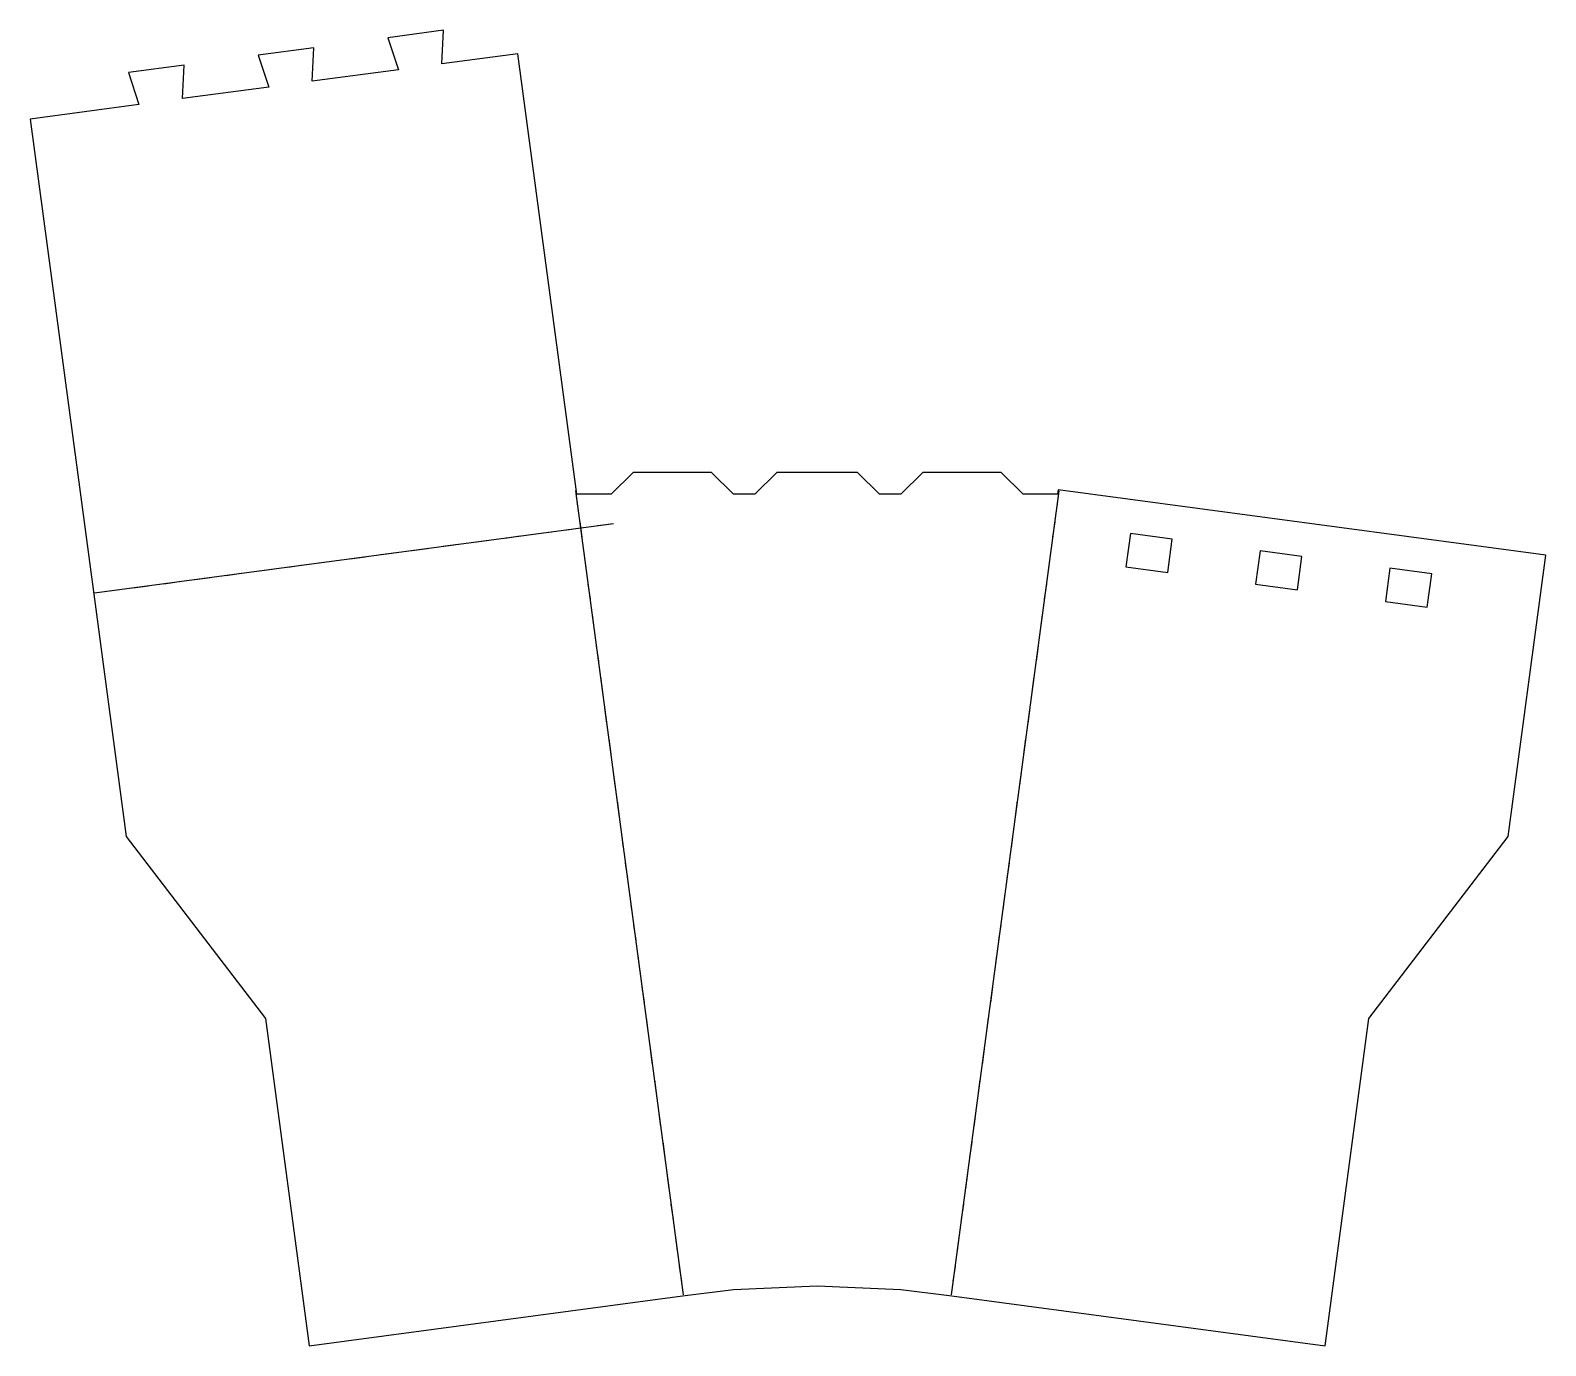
# Model space of a CAD drawing. Header units: metres. Extents: x 0 to 290, y 0 to 252.
import ezdxf

# ---------------------------------------------------------------- set-up
doc = ezdxf.new("R2010")
doc.units = ezdxf.units.M

msp = doc.modelspace()

# ---------------------------------------------------------------- linework, layer by layer
at = {"layer": 'CUT'}
for points in [[(-0.16857, 235.04174), (12.02482, 143.94199), (18.24213, 97.48951), (44.92178, 62.59843), (53.32265, -0.16857), (124.89844, 9.41127), (124.90434, 9.36716), (134.6894, 10.60541), (150.73331, 11.27898), (166.77723, 10.60541), (176.56229, 9.36716), (176.56819, 9.41127), (248.14398, -0.16857), (256.54485, 62.59843), (283.22449, 97.48951), (290.44423, 151.43172), (196.94868, 163.94541), (196.83345, 163.08445), (190.24872, 163.08445), (186.04872, 167.28445), (170.97118, 167.28445), (166.77118, 163.08445), (162.69545, 163.08445), (158.49545, 167.28445), (142.97118, 167.28445), (138.77118, 163.08445), (134.69545, 163.08445), (130.49545, 167.28445), (115.4179, 167.28445), (111.2179, 163.08445), (104.63315, 163.08445), (93.3269, 247.55616), (78.77847, 245.60884), (79.08911, 252.05705), (68.42427, 250.62956), (70.41978, 244.49003), (53.90547, 242.27958), (54.21611, 248.72779), (43.55127, 247.30029), (45.54678, 241.16076), (29.03247, 238.95031), (29.34311, 245.39852), (18.67827, 243.97103), (20.67378, 237.8315), (-0.16857, 235.04174)], [(209.95096, 149.19012), (217.97937, 148.11558), (218.83503, 154.50857), (210.80662, 155.58311), (209.95096, 149.19012)], [(234.82399, 145.86105), (242.8524, 144.78651), (243.70805, 151.1795), (235.67964, 152.25404), (234.82399, 145.86105)], [(259.69702, 142.53198), (267.72543, 141.45744), (268.58108, 147.85043), (260.55267, 148.92497), (259.69702, 142.53198)]]:
    msp.add_lwpolyline(points, close=True, dxfattribs=at)
at = {"layer": 'SCORE'}
for p, q in [((104.38917, 163.77684), (104.78715, 160.80335)), ((197.07745, 163.77684), (196.67948, 160.80335)), ((105.18513, 157.82987), (105.58311, 154.85638)), ((111.64572, 157.42684), (108.67224, 157.02886)), ((196.2815, 157.82987), (195.88352, 154.85638)), ((87.85784, 154.24301), (84.88436, 153.84503)), ((93.80481, 155.03897), (90.83133, 154.64099)), ((99.75178, 155.83493), (96.7783, 155.43695)), ((105.69875, 156.63089), (102.72527, 156.23291)), ((70.01693, 151.85514), (67.04345, 151.45716)), ((75.9639, 152.6511), (72.99042, 152.25312)), ((81.91087, 153.44705), (78.93739, 153.04908)), ((105.98108, 151.8829), (106.37906, 148.90941)), ((195.48554, 151.8829), (195.08757, 148.90941)), ((46.22905, 148.67131), (43.25557, 148.27333)), ((52.17602, 149.46727), (49.20254, 149.06929)), ((58.12299, 150.26322), (55.14951, 149.86524)), ((64.06996, 151.05918), (61.09648, 150.6612)), ((22.44117, 145.48748), (19.46769, 145.0895)), ((28.38814, 146.28343), (25.41466, 145.88546)), ((34.33511, 147.07939), (31.36163, 146.68141)), ((40.28208, 147.87535), (37.3086, 147.47737)), ((106.77704, 145.93593), (107.17502, 142.96244)), ((194.68959, 145.93593), (194.29161, 142.96244)), ((16.4942, 144.69152), (13.52072, 144.29354)), ((107.57299, 139.98896), (107.97097, 137.01547)), ((193.89364, 139.98896), (193.49566, 137.01547)), ((108.36895, 134.04199), (108.76692, 131.0685)), ((193.09768, 134.04199), (192.6997, 131.0685)), ((109.1649, 128.09502), (109.56288, 125.12153)), ((192.30173, 128.09502), (191.90375, 125.12153)), ((109.96086, 122.14805), (110.35883, 119.17456)), ((191.50577, 122.14805), (191.10779, 119.17456)), ((110.75681, 116.20108), (111.15479, 113.22759)), ((190.70982, 116.20108), (190.31184, 113.22759)), ((111.55277, 110.25411), (111.95074, 107.28062)), ((189.91386, 110.25411), (189.51588, 107.28062)), ((112.34872, 104.30714), (112.7467, 101.33365)), ((189.11791, 104.30714), (188.71993, 101.33365)), ((113.14468, 98.36017), (113.54265, 95.38668)), ((188.32195, 98.36017), (187.92398, 95.38668)), ((113.94063, 92.4132), (114.33861, 89.43971)), ((187.526, 92.4132), (187.12802, 89.43971)), ((114.73658, 86.46623), (115.13456, 83.49274)), ((186.73004, 86.46623), (186.33207, 83.49274)), ((115.53254, 80.51926), (115.93052, 77.54577)), ((185.93409, 80.51926), (185.53611, 77.54577)), ((116.32849, 74.57228), (116.72647, 71.5988)), ((185.13813, 74.57228), (184.74016, 71.5988)), ((117.12445, 68.62531), (117.52243, 65.65183)), ((184.34218, 68.62531), (183.9442, 65.65183)), ((117.9204, 62.67834), (118.31838, 59.70486)), ((183.54623, 62.67834), (183.14825, 59.70486)), ((118.71636, 56.73137), (119.11434, 53.75789)), ((182.75027, 56.73137), (182.35229, 53.75789)), ((119.51231, 50.7844), (119.91029, 47.81092)), ((181.95432, 50.7844), (181.55634, 47.81092)), ((120.30827, 44.83743), (120.70624, 41.86395)), ((181.15836, 44.83743), (180.76038, 41.86395)), ((121.10422, 38.89046), (121.5022, 35.91698)), ((180.36241, 38.89046), (179.96443, 35.91698)), ((121.90018, 32.94349), (122.29815, 29.97001)), ((179.56645, 32.94349), (179.16847, 29.97001)), ((122.69613, 26.99652), (123.09411, 24.02304)), ((178.7705, 26.99652), (178.37252, 24.02304)), ((123.49209, 21.04955), (123.89006, 18.07607)), ((177.97454, 21.04955), (177.57657, 18.07607)), ((124.28804, 15.10258), (124.68602, 12.1291)), ((177.17859, 15.10258), (176.78061, 12.1291))]:
    msp.add_line(p, q, dxfattribs=at)
at = {"layer": 'SCORE2'}
for p, q in [((104.38917, 163.77684), (125.02722, 9.57984)), ((197.07745, 163.77684), (176.43941, 9.57984)), ((111.64572, 157.42684), (12.15362, 144.11056))]:
    msp.add_line(p, q, dxfattribs=at)

doc.saveas('drawing.dxf')
